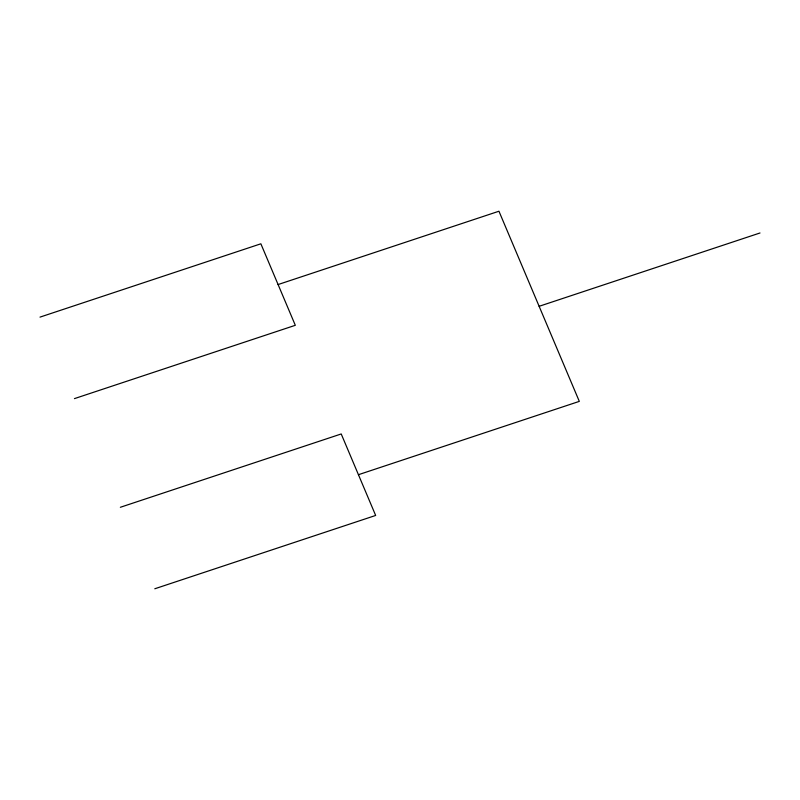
<?xml version="1.0" encoding="UTF-8"?>
<svg xmlns="http://www.w3.org/2000/svg" width="800" height="800" viewBox="0 0 800 800"><rect width="100%" height="100%" fill="white"/><g stroke="black" fill="none" stroke-linecap="round" stroke-linejoin="round"><path stroke-width="1.2" d="M40 317.12L260.87 243.8L295.31 325.3L74.44 398.62M278.09 284.55L498.95 211.23L579.31 401.38L358.44 474.7M539.13 306.3L760 232.98M120.35 507.28L341.22 433.96L375.66 515.45L154.79 588.77"/></g></svg>
